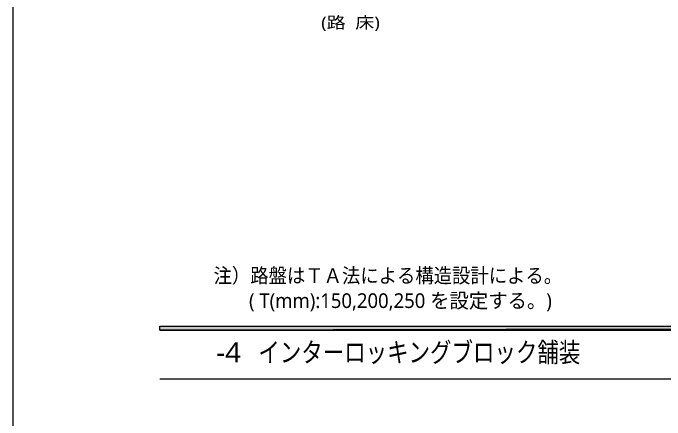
# Model space of a CAD drawing. Header units: millimetres. Extents: x 0 to 420, y 0 to 297.
# Drawn here: x 0.2 to 115.6, y 149.8 to 221.8 of the extents above; entities that cross this region are included whole.
import ezdxf
from ezdxf.enums import TextEntityAlignment as Align

# ---------------------------------------------------------------- set-up
doc = ezdxf.new("R2010")
doc.units = ezdxf.units.MM
doc.styles.add('kst32b', font='NotoSansJP-Variable.ttf')

msp = doc.modelspace()

# ---------------------------------------------------------------- hatches: boundary and pattern name
h = msp.add_hatch(color=7)
h.paths.add_polyline_path([(394.17, 165.63), (394.17, 166.33), (26.18, 165.63), (394.17, 165.63)])
h.paths.add_polyline_path([(394.17, 166.33), (26.18, 165.63), (26.18, 166.33), (394.17, 166.33)])

# ---------------------------------------------------------------- linework, layer by layer
at = {"lineweight": 13}
msp.add_lwpolyline([(0.19, 0), (0.19, 296.97), (420.16, 296.97), (420.16, 0)], close=True, dxfattribs=at)
at = {"lineweight": 0}
for points in [[(394.17, 165.63), (394.17, 166.33), (26.18, 165.63)], [(394.17, 166.33), (26.18, 165.63), (26.18, 166.33)]]:
    msp.add_lwpolyline(points, close=True, dxfattribs=at)
at = {"lineweight": 13}
msp.add_lwpolyline([(394.17, 156.99), (26.18, 156.99)], dxfattribs=at)

# ---------------------------------------------------------------- texts
at = {"style": 'kst32b'}
for s, height, p, p2 in [('(路  床)', 2.079, (54.74, 219.05), (65.13, 219.05)), ('注）路盤はＴＡ法による構造設計による。', 2.5989, (35.69, 174.01), (97.41, 174.01)), ('( T(mm):150,200,250 を設定する。)', 2.5989, (41.97, 169.57), (95.58, 169.57)), ('インターロッキングブロック舗装', 3.4908, (43.62, 159.98), (100.62, 159.98)), ('-4', 3.491, (36.17, 159.98), (40.54, 159.98))]:
    msp.add_text(s, height=height, dxfattribs=at).set_placement(p, p2, align=Align.FIT)

doc.saveas('drawing.dxf')
